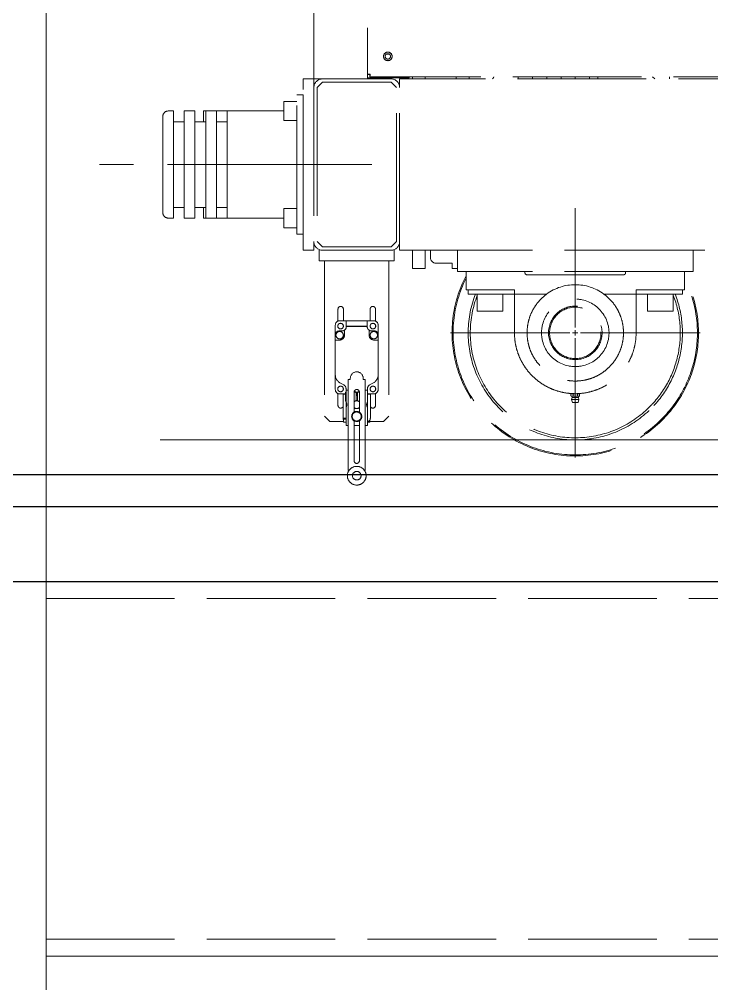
# Model space of a CAD drawing. Header units: millimetres. Extents: x 163705 to 1616509, y 81827 to 302547.
# Drawn here: x 1483311 to 1483957, y 150384 to 151285 of the extents above; entities that cross this region are included whole.
import ezdxf

# ---------------------------------------------------------------- set-up
doc = ezdxf.new("R2010")
doc.units = ezdxf.units.MM
doc.header["$LTSCALE"] = 10
doc.linetypes.add('ACAD_ISO02W100', pattern=[15, 12, -3])
doc.linetypes.add('CENTER2', pattern=[28.575, 19.05, -3.175, 3.175, -3.175])
for name, color, linetype, lineweight in [('1-中心线', 1, 'CENTER2', 0), ('1-剖面线', 8, 'Continuous', 0), ('1-虚线', 8, 'ACAD_ISO02W100', 0), ('1-钢构', 6, 'Continuous', 0)]:
    doc.layers.add(name, color=color, linetype=linetype, lineweight=lineweight)

# ---------------------------------------------------------------- blocks, each defined once
blk = doc.blocks.new('*U268')
blk.add_line((300, 16000), (300, 0))
blk = doc.blocks.new('*U283')
for p, q in [((0, 350), (5700, 350)), ((0, 350), (0, 0)), ((0, 0), (5700, 0))]:
    blk.add_line(p, q)
at = {"layer": '1-虚线'}
for p, q in [((0, 334), (5700, 334)), ((0, 16), (5700, 16))]:
    blk.add_line(p, q, dxfattribs=at)
blk = doc.blocks.new('*U287')
for p, q in [((0, 100, -1.04), (40000.06, 100, -19.83)), ((0, 70, -1.04), (40000.06, 70, -19.83)), ((0, 0, -0.86), (40000.06, 0, -21.29))]:
    blk.add_line(p, q)
blk = doc.blocks.new('SW_CENTERMARKSYMBOL_2')
at = {"lineweight": 18}
for p, q in [((0, 5), (0, 116.5)), ((-5, 0), (-116.5, 0)), ((0, 0), (-2.5, 0)), ((0, 0), (0, 2.5)), ((0, 0), (0, -2.5)), ((0, 0), (2.5, 0)), ((5, 0), (116.5, 0)), ((0, -5), (0, -116.5))]:
    blk.add_line(p, q, dxfattribs=at)
blk = doc.blocks.new('G$C61459890')
for p, q in [((843.82, 601.9), (843.82, 1296.9)), ((893.82, 1249.69), (893.82, 606.1)), ((911.32, 624.9), (914.32, 624.9)), ((893.82, 606.1), (895.32, 606.1)), ((893.82, 601.9), (893.82, 606.1)), ((896.03, 603.9), (896.03, 605.4)), ((1599.62, 603.9), (896.03, 603.9)), ((932.82, 602.9), (932.82, 603.9)), ((935.82, 603.9), (935.82, 601.9)), ((947.82, 603.9), (947.82, 601.9)), ((976.72, 603.9), (976.72, 601.9)), ((988.72, 603.9), (988.72, 601.9)), ((1034.49, 601.9), (1034.49, 603.9)), ((1047.82, 601.9), (1047.82, 603.9)), ((1061.16, 601.9), (1061.16, 603.9)), ((1074.49, 601.9), (1074.49, 603.9)), ((1087.82, 601.9), (1087.82, 603.9)), ((1101.16, 601.9), (1101.16, 603.9)), ((1108.82, 603.9), (1108.82, 601.9)), ((1162.21, 601.9), (1159.83, 603.9)), ((1175.82, 603.9), (1175.82, 601.9)), ((833.82, 441.9), (833.82, 601.9)), ((833.82, 601.9), (843.82, 601.9)), ((843.82, 593.9), (843.82, 601.9)), ((851.82, 601.9), (843.82, 601.9)), ((851.82, 598.9), (846.82, 593.9)), ((885.82, 601.9), (851.82, 601.9)), ((915.82, 598.9), (851.82, 598.9)), ((893.24, 601.9), (885.82, 601.9)), ((915.82, 601.9), (893.24, 601.9)), ((893.82, 602.9), (932.82, 602.9)), ((904.82, 602.9), (904.82, 602.77)), ((904.82, 602.77), (906.34, 601.9)), ((904.82, 602.77), (916.82, 602.77)), ((915.31, 601.9), (916.82, 602.77)), ((920.82, 593.9), (915.82, 598.9)), ((916.82, 602.77), (916.82, 602.9)), ((1604.03, 601.9), (923.82, 601.9)), ((923.82, 593.9), (923.82, 601.9)), ((1010.89, 602.26), (1010.63, 601.9)), ((827.82, 586.9), (833.82, 586.9)), ((827.82, 456.9), (827.82, 586.9)), ((833.82, 586.9), (833.82, 456.9)), ((843.82, 593.9), (843.82, 449.9)), ((846.82, 593.9), (846.82, 449.9)), ((920.82, 449.9), (920.82, 593.9)), ((923.82, 449.9), (923.82, 593.9)), ((815.82, 563.34), (815.82, 580.8)), ((827.82, 580.9), (815.92, 580.9)), ((712.82, 571.9), (707.82, 571.9)), ((712.82, 571.9), (712.82, 471.9)), ((732.82, 571.9), (722.82, 571.9)), ((722.82, 571.9), (722.82, 471.9)), ((732.82, 571.9), (732.82, 471.9)), ((740.82, 571.9), (742.82, 571.9)), ((740.82, 561.9), (740.82, 571.9)), ((752.82, 571.9), (742.82, 571.9)), ((742.82, 571.9), (742.82, 471.9)), ((752.82, 571.9), (752.82, 471.9)), ((752.82, 571.9), (791.82, 571.9)), ((815.82, 571.9), (762.82, 571.9)), ((762.82, 571.9), (762.82, 471.9)), ((791.82, 571.9), (815.82, 571.9)), ((702.82, 566.9), (702.82, 476.9)), ((722.82, 561.9), (712.82, 561.9)), ((742.82, 561.9), (732.82, 561.9)), ((762.82, 561.9), (752.82, 561.9)), ((815.82, 563), (815.82, 563.34)), ((815.92, 562.9), (827.82, 562.9)), ((702.82, 544.4), (702.42, 544.4)), ((702.42, 499.4), (702.82, 499.4)), ((712.82, 481.9), (722.82, 481.9)), ((732.82, 481.9), (742.82, 481.9)), ((740.82, 471.9), (740.82, 481.9)), ((752.82, 481.9), (762.82, 481.9)), ((815.82, 463), (815.82, 480.8)), ((827.82, 480.9), (815.92, 480.9)), ((707.82, 471.9), (712.82, 471.9)), ((722.82, 471.9), (732.82, 471.9)), ((742.82, 471.9), (740.82, 471.9)), ((742.82, 471.9), (752.82, 471.9)), ((791.82, 471.9), (752.82, 471.9)), ((762.82, 471.9), (815.82, 471.9)), ((815.82, 471.9), (791.82, 471.9)), ((815.92, 462.9), (827.82, 462.9)), ((827.82, 456.9), (833.82, 456.9)), ((833.82, 441.9), (843.82, 441.9)), ((843.82, 441.9), (843.82, 449.9)), ((846.82, 449.9), (851.82, 444.9)), ((848.82, 431.9), (848.82, 441.9)), ((851.82, 444.9), (915.82, 444.9)), ((851.82, 441.9), (915.82, 441.9)), ((915.82, 444.9), (920.82, 449.9)), ((918.82, 431.9), (918.82, 441.9)), ((923.82, 441.9), (923.82, 449.9)), ((977.82, 441.9), (923.82, 441.9)), ((935.82, 441.9), (935.82, 424.9)), ((947.82, 441.9), (947.82, 424.9)), ((952.72, 434.8), (952.72, 441.9)), ((977.82, 421.9), (977.82, 441.9)), ((1197.82, 441.9), (977.82, 441.9)), ((2408.82, 441.9), (1197.82, 441.9)), ((1197.82, 421.9), (1197.82, 441.9)), ((918.82, 431.9), (848.82, 431.9)), ((853.82, 431.9), (853.82, 426.9)), ((853.82, 426.9), (853.82, 286.9)), ((913.82, 431.9), (913.82, 426.9)), ((913.82, 426.9), (913.82, 286.9)), ((947.82, 424.9), (935.82, 424.9)), ((972.82, 429.8), (957.72, 429.8)), ((972.82, 424.9), (972.82, 429.8)), ((977.82, 424.9), (972.82, 424.9)), ((1197.82, 421.9), (977.82, 421.9)), ((985.82, 404.9), (985.82, 421.9)), ((1040.82, 420.9), (1040.82, 421.9)), ((1132.82, 418.9), (1042.82, 418.9)), ((1134.82, 421.9), (1134.82, 420.9)), ((1189.82, 421.9), (1189.82, 404.9)), ((995.82, 404.9), (985.82, 404.9)), ((987.82, 404.9), (987.82, 400.9)), ((1005.82, 400.9), (987.82, 400.9)), ((995.82, 404.9), (1031.02, 404.9)), ((996.32, 400.9), (996.32, 385)), ((1031.02, 400.9), (1005.82, 400.9)), ((1020.32, 385), (1020.32, 400.9)), ((1031.02, 404.9), (1031.02, 400.9)), ((1031.02, 400.9), (1031.02, 364.7)), ((1031.02, 400.9), (1061.09, 400.9)), ((1114.55, 400.9), (1144.62, 400.9)), ((1144.62, 404.9), (1179.82, 404.9)), ((1144.62, 400.9), (1144.62, 404.9)), ((1144.62, 364.7), (1144.62, 400.9)), ((1169.82, 400.9), (1144.62, 400.9)), ((1155.32, 400.9), (1155.32, 385)), ((1187.82, 400.9), (1169.82, 400.9)), ((1179.32, 385), (1179.32, 400.9)), ((1189.82, 404.9), (1179.82, 404.9)), ((1187.82, 400.9), (1187.82, 404.9)), ((866.32, 386.9), (866.32, 375.7)), ((871.32, 376), (871.32, 386.9)), ((896.32, 386.9), (896.32, 376)), ((901.32, 375.7), (901.32, 386.9)), ((1020.22, 384.9), (996.42, 384.9)), ((1179.22, 384.9), (1155.42, 384.9)), ((863.82, 372), (863.82, 363)), ((866.32, 372), (866.32, 370)), ((874.07, 376), (867.82, 376)), ((874.07, 376), (874.07, 371)), ((893.57, 376), (874.07, 376)), ((874.07, 371), (893.57, 371)), ((874.07, 371), (874.07, 370.5)), ((893.57, 370.5), (874.07, 370.5)), ((893.57, 371), (893.57, 376)), ((899.82, 376), (893.57, 376)), ((893.57, 370.5), (893.57, 371)), ((901.32, 370), (901.32, 372)), ((903.82, 363), (903.82, 372)), ((863.82, 363), (863.82, 358)), ((870.07, 366.5), (867.32, 366.5)), ((872.37, 362.5), (872.37, 367.22)), ((895.27, 367.22), (895.27, 362.5)), ((900.32, 366.5), (897.57, 366.5)), ((903.82, 358), (903.82, 363)), ((863.82, 358), (863.82, 325.44)), ((863.82, 358), (867.87, 358)), ((899.77, 358), (903.82, 358)), ((903.82, 325.44), (903.82, 358)), ((863.82, 325.44), (863.82, 311.7)), ((903.82, 311.7), (903.82, 325.44)), ((868.15, 318.1), (871.76, 316.1)), ((875.82, 236.28), (875.82, 321.28)), ((875.82, 321.28), (877.82, 321.28)), ((877.82, 321.28), (877.82, 322.28)), ((889.82, 322.28), (889.82, 321.28)), ((891.82, 321.28), (889.82, 321.28)), ((891.82, 321.28), (891.82, 236.28)), ((895.88, 316.1), (899.5, 318.1)), ((866.32, 313.3), (866.32, 311.3)), ((866.32, 307.99), (866.32, 296.9)), ((867.82, 307.7), (873.32, 307.7)), ((870.72, 307.3), (870.72, 307.7)), ((873.32, 307.3), (870.72, 307.3)), ((871.12, 285), (871.12, 307.3)), ((873.32, 309.35), (873.82, 309.35)), ((873.32, 300.85), (873.32, 309.35)), ((873.82, 312.6), (873.82, 311.1)), ((873.82, 311.1), (873.82, 299.93)), ((875.82, 311.1), (873.82, 311.1)), ((881.32, 309.28), (881.32, 290.64)), ((883.22, 309.11), (883.22, 301.2)), ((883.22, 308.8), (884.42, 308.8)), ((883.22, 307.7), (884.42, 307.7)), ((884.42, 307.3), (883.22, 307.3)), ((883.32, 306.4), (883.32, 306.08)), ((884.32, 306.4), (883.32, 306.4)), ((884.32, 306.08), (884.32, 306.4)), ((884.42, 301.2), (884.42, 309.11)), ((886.32, 290.64), (886.32, 309.28)), ((893.82, 311.1), (891.82, 311.1)), ((893.82, 311.1), (893.82, 312.6)), ((893.82, 299.93), (893.82, 311.1)), ((893.82, 307.7), (899.82, 307.7)), ((896.92, 307.3), (893.82, 307.3)), ((896.52, 307.3), (896.52, 284.9)), ((896.92, 307.3), (896.92, 307.7)), ((901.32, 311.3), (901.32, 313.3)), ((901.32, 296.9), (901.32, 307.99)), ((1084.32, 307.9), (1083.78, 307.58)), ((1084.79, 307.9), (1083.78, 307.58)), ((1083.78, 305.77), (1083.78, 307.58)), ((1084.79, 307.9), (1084.32, 307.9)), ((1085.8, 307.58), (1084.79, 307.9)), ((1087.82, 307.9), (1085.8, 307.58)), ((1085.8, 305.77), (1085.8, 307.58)), ((1089.84, 307.58), (1087.82, 307.9)), ((1090.85, 307.9), (1089.84, 307.58)), ((1089.84, 305.77), (1089.84, 307.58)), ((1091.86, 307.58), (1090.85, 307.9)), ((1091.32, 307.9), (1090.85, 307.9)), ((1091.87, 307.58), (1091.32, 307.9)), ((1091.86, 305.77), (1091.86, 307.58)), ((873.32, 300.85), (873.82, 300.85)), ((873.92, 299.78), (873.92, 295.41)), ((884.32, 306.08), (883.32, 306.08)), ((893.72, 295.41), (893.72, 299.78)), ((1083.78, 305.78), (1084.32, 305.46)), ((1083.78, 305.77), (1084.79, 305.46)), ((1084.32, 305.46), (1084.86, 304.25)), ((1084.32, 305.46), (1084.79, 305.46)), ((1084.86, 304.25), (1084.36, 302.5)), ((1084.36, 302.5), (1085.26, 299.8)), ((1087.82, 302.5), (1084.36, 302.5)), ((1084.79, 305.46), (1085.8, 305.77)), ((1087.82, 305.46), (1084.79, 305.46)), ((1087.82, 304.25), (1084.86, 304.25)), ((1087.82, 299.8), (1085.26, 299.8)), ((1085.8, 305.77), (1087.82, 305.46)), ((1087.82, 305.46), (1089.84, 305.77)), ((1087.82, 305.46), (1090.85, 305.46)), ((1090.78, 304.25), (1087.82, 304.25)), ((1091.28, 302.5), (1087.82, 302.5)), ((1090.38, 299.8), (1087.82, 299.8)), ((1089.84, 305.77), (1090.85, 305.46)), ((1090.38, 299.8), (1091.28, 302.5)), ((1090.78, 304.25), (1091.32, 305.46)), ((1091.28, 302.5), (1090.78, 304.25)), ((1090.85, 305.46), (1091.86, 305.77)), ((1090.85, 305.46), (1091.32, 305.46)), ((1091.32, 305.46), (1091.87, 305.78)), ((873.82, 295.26), (873.82, 278.1)), ((893.82, 278.1), (893.82, 295.26)), ((853.82, 286.9), (858.82, 281.9)), ((871.52, 281.9), (858.82, 281.9)), ((873.82, 285), (871.12, 285)), ((871.12, 284.9), (871.12, 285)), ((871.32, 285), (871.32, 284)), ((873.82, 284), (871.32, 284)), ((871.52, 284), (871.52, 281.4)), ((873.82, 281.4), (871.52, 281.4)), ((881.32, 282.56), (881.32, 245.28)), ((886.32, 245.28), (886.32, 282.56)), ((896.12, 281.4), (893.82, 281.4)), ((896.12, 281.4), (896.12, 283.4)), ((908.82, 281.9), (896.12, 281.9)), ((908.82, 281.9), (913.82, 286.9)), ((873.82, 278.1), (875.82, 278.1)), ((881.32, 278.1), (886.32, 278.1)), ((891.82, 278.1), (893.82, 278.1)), ((875.82, 236.28), (876.64, 236.28)), ((891.82, 236.28), (891, 236.28))]:
    blk.add_line(p, q)
at = {"flags": 128}
for points in [[(884.42, 301.55), (883.82, 301.6), (883.22, 301.55)], [(883.22, 301.55), (883.82, 301.6), (884.42, 301.55)]]:
    blk.add_lwpolyline(points, dxfattribs=at)
for centre, radius in [((912.82, 622.9), 4), ((912.82, 622.9), 2.5), ((1087.82, 364.7), 31.5), ((1087.82, 364.7), 25), ((1087.82, 364.7), 24)]:
    blk.add_circle(centre, radius)
for centre, radius, start, end in [((1002.82, 608.17), 10, 323.78514, 334.72306), ((851.82, 593.9), 8, 90, 180), ((915.82, 593.9), 8, 0, 90), ((815.92, 580.8), 0.1, 90, 180), ((707.82, 566.9), 5, 90, 180), ((815.92, 563), 0.1, 180, 270), ((815.92, 480.8), 0.1, 90, 180), ((707.82, 476.9), 5, 180, 270), ((815.92, 463), 0.1, 180, 270), ((851.82, 449.9), 8, 180, 270), ((915.82, 449.9), 8, 270, 0), ((957.72, 434.8), 5, 180, 270), ((1087.82, 364.7), 115, 152.49326, 317.15527), ((1087.82, 364.7), 114, 153.47082, 317.15527), ((1042.82, 420.9), 2, 180, 270), ((1132.82, 420.9), 2, 270, 0), ((1087.82, 364.7), 114, 317.15527, 26.52918), ((1087.82, 364.7), 115, 317.15527, 27.50674), ((1087.82, 364.7), 45, 53.55664, 126.44336), ((1087.82, 364.7), 100, 158.77693, 317.15527), ((1087.82, 364.7), 98, 159.01488, 317.15527), ((1087.82, 364.7), 98, 317.15527, 20.98512), ((1087.82, 364.7), 100, 317.15527, 21.22307), ((868.82, 386.9), 2.5, 0, 180), ((898.82, 386.9), 2.5, 0, 180), ((996.42, 385), 0.1, 180, 270), ((1020.22, 385), 0.1, 270, 0), ((1155.42, 385), 0.1, 180, 270), ((1179.22, 385), 0.1, 270, 0), ((867.82, 372), 4, 90, 180), ((868.72, 371), 2.6, 0, 180), ((868.72, 371), 2.6, 180, 0), ((870.07, 370.5), 4, 305.09963, 0), ((897.57, 370.5), 4, 180, 234.90037), ((898.92, 371), 2.6, 0, 180), ((898.92, 371), 2.6, 180, 0), ((899.82, 372), 4, 0, 90), ((867.32, 363), 3.5, 90, 180), ((867.87, 362.5), 3.5, 0, 180), ((867.87, 362.5), 3.5, 180, 0), ((867.87, 362.5), 4.5, 270, 0), ((870.07, 370.5), 4, 270, 305.09963), ((897.57, 370.5), 4, 234.90037, 270), ((899.77, 362.5), 4.5, 180, 270), ((899.77, 362.5), 3.5, 0, 180), ((899.77, 362.5), 3.5, 180, 0), ((900.32, 363), 3.5, 0, 90), ((872.22, 325.44), 8.4, 180, 241), ((883.82, 322.28), 6, 0, 180), ((895.42, 325.44), 8.4, 299, 0), ((869.82, 312.6), 4, 0, 61), ((897.82, 312.6), 4, 119, 180), ((867.82, 311.7), 4, 180, 270), ((868.72, 312.3), 2.6, 0, 180), ((868.72, 312.3), 2.6, 180, 0), ((883.82, 309.28), 2.5, 0, 180), ((883.82, 321.1), 12, 257.9811, 267.13402), ((883.82, 312.8), 3.5, 228.23839, 311.76161), ((883.82, 321.1), 12, 272.86598, 282.0189), ((898.92, 312.3), 2.6, 0, 180), ((898.92, 312.3), 2.6, 180, 0), ((899.82, 311.7), 4, 270, 0), ((870.57, 297.6), 4, 324.34091, 35.65909), ((883.82, 297.6), 3.63, 46.39718, 133.60282), ((883.82, 297.6), 3.65, 99.46143, 133.23022), ((883.82, 297.6), 3.65, 46.76978, 80.53857), ((897.07, 297.6), 4, 144.34091, 180), ((897.07, 297.6), 4, 180, 215.65909), ((868.82, 296.9), 2.5, 180, 336.92608), ((883.82, 286.6), 4.75, 0, 180), ((883.82, 286.6), 4.25, 0, 180), ((883.82, 297.6), 3.63, 226.39718, 313.60282), ((883.82, 297.6), 3.65, 226.76978, 313.23022), ((898.82, 296.9), 2.5, 203.07392, 0), ((874.12, 284.9), 3, 180, 209.92643), ((883.82, 286.6), 4.75, 180, 0), ((883.82, 286.6), 4.25, 180, 0), ((893.52, 284.9), 3, 275.73917, 0), ((883.82, 245.28), 2.5, 180, 0), ((883.82, 231.28), 8.75, 0, 180), ((883.82, 231.28), 4, 0, 180), ((883.82, 231.28), 8.75, 180, 0), ((883.82, 231.28), 4, 180, 0)]:
    blk.add_arc(centre, radius, start, end)
for points in [[(896.32, 606.4), (896, 606.37), (895.34, 606.32), (894.51, 606.25), (893.94, 606.18), (893.86, 606.13), (893.82, 606.1)], [(896.32, 606.4), (896.19, 606.37), (895.93, 606.32), (895.6, 606.25), (895.37, 606.18), (895.34, 606.13), (895.32, 606.1)], [(896.03, 603.9), (896.05, 603.93), (896.1, 604.01), (896.18, 604.59), (896.25, 605.41), (896.3, 606.07), (896.32, 606.4)], [(896.03, 605.4), (896.05, 605.41), (896.1, 605.44), (896.18, 605.67), (896.25, 606), (896.3, 606.27), (896.32, 606.4)]]:
    blk.add_open_spline(points, degree=3)
for points, knots in [([(1114.55, 400.9), (1116.38, 399.42), (1120.04, 396.45), (1124.55, 390.99), (1128.21, 384.96), (1130.88, 378.41), (1132.49, 371.53), (1133.01, 364.48), (1132.42, 357.44), (1130.74, 350.57), (1128.02, 344.05), (1124.3, 338.04), (1119.7, 332.67), (1114.32, 328.09), (1108.28, 324.41), (1101.75, 321.71), (1094.87, 320.07), (1087.82, 319.51), (1080.78, 320.07), (1073.9, 321.71), (1067.36, 324.41), (1061.33, 328.09), (1055.95, 332.67), (1051.34, 338.04), (1047.63, 344.05), (1044.9, 350.57), (1043.23, 357.44), (1042.64, 364.48), (1043.16, 371.53), (1044.77, 378.41), (1047.43, 384.96), (1051.1, 390.99), (1055.61, 396.45), (1059.26, 399.42), (1061.09, 400.9)], [0, 0, 0, 0, 0.031207, 0.062437, 0.09373, 0.125069, 0.156429, 0.187786, 0.219136, 0.250492, 0.281829, 0.313123, 0.344354, 0.375542, 0.406704, 0.437835, 0.468934, 0.5, 0.531066, 0.562165, 0.593296, 0.624458, 0.655646, 0.686877, 0.718171, 0.749508, 0.780864, 0.812214, 0.843571, 0.874931, 0.90627, 0.937563, 0.968793, 1, 1, 1, 1]), ([(1031.02, 364.7), (1031.12, 362.22), (1031.3, 357.26), (1032.81, 349.96), (1035.19, 342.9), (1038.49, 336.22), (1042.63, 330.02), (1047.54, 324.42), (1053.14, 319.51), (1059.34, 315.37), (1066.02, 312.07), (1073.08, 309.68), (1080.39, 308.22), (1087.82, 307.73), (1095.26, 308.22), (1102.57, 309.68), (1109.62, 312.07), (1116.31, 315.37), (1122.5, 319.51), (1128.1, 324.42), (1133.02, 330.02), (1137.16, 336.22), (1140.45, 342.9), (1142.83, 349.96), (1144.34, 357.26), (1144.53, 362.22), (1144.62, 364.7)], [0, 0, 0, 0, 0.0418444, 0.0837193, 0.1255227, 0.1672956, 0.2090668, 0.2507385, 0.2923708, 0.333993, 0.3755234, 0.4170235, 0.4585415, 0.5, 0.5414585, 0.5829765, 0.6244766, 0.666007, 0.7076292, 0.7492615, 0.7909332, 0.8327044, 0.8744773, 0.9162807, 0.9581556, 1, 1, 1, 1])]:
    blk.add_open_spline(points, degree=3, knots=knots)
at = {"layer": '1-中心线'}
blk.add_line((897.82, 521.9), (632.82, 521.9), dxfattribs=at)
at = {"layer": '1-剖面线', "lineweight": 18}
blk.add_line((700.27, 264.7), (3794.56, 264.7), dxfattribs=at)
at = {"layer": '1-中心线', "lineweight": 0}
blk.add_blockref('SW_CENTERMARKSYMBOL_2', (1087.82, 364.7), dxfattribs=at)

msp = doc.modelspace()

# ---------------------------------------------------------------- block references
msp.add_blockref('*U287', (1467185.648, 150759.632, 21.29))
at = {"layer": '1-虚线'}
msp.add_blockref('G$C61459890', (1482741.813, 150627.108), dxfattribs=at)
at = {"layer": '1-钢构'}
for name, p in [('*U268', (1483035.648, 143059.632)), ('*U283', (1483335.648, 150409.632))]:
    msp.add_blockref(name, p, dxfattribs=at)

doc.saveas('drawing.dxf')
